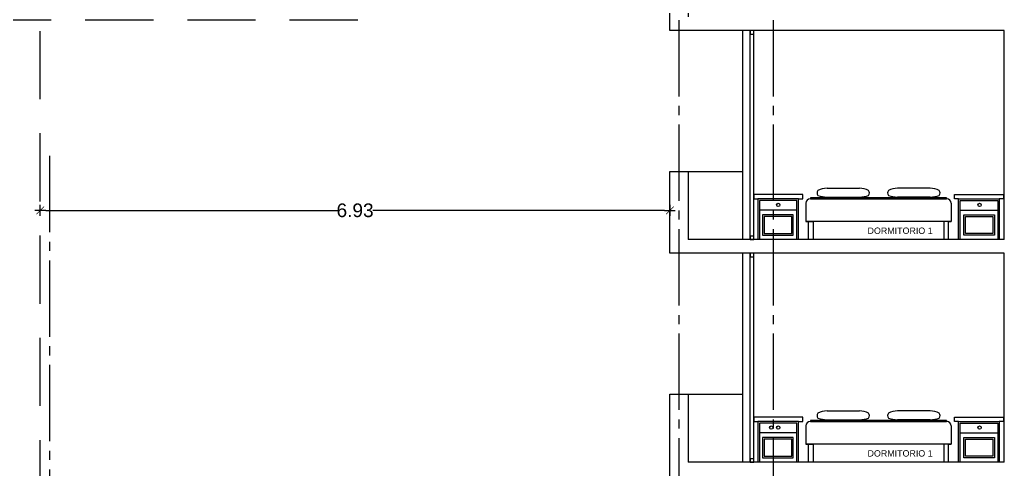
# Model space of a CAD drawing. Header units: millimetres. Extents: x 1217 to 2428, y 234 to 644.
# Drawn here: x 2223.88 to 2234.72, y 382.22 to 387.17 of the extents above; entities that cross this region are included whole.
import ezdxf

# ---------------------------------------------------------------- set-up
doc = ezdxf.new("R2010")
doc.units = ezdxf.units.MM
doc.linetypes.add('ACAD_ISO04W100', pattern=[30, 24, -3, 0, -3])
doc.linetypes.add('HIDDEN', pattern=[0.375, 0.25, -0.125])
doc.layers.get('0').update_dxf_attribs({"lineweight": 5})
for name, color, linetype in [('0.1', 251, 'Continuous'), ('0.2', 2, 'Continuous'), ('0.3', 6, 'Continuous'), ('Ejes', 8, 'Continuous'), ('MURO', 5, 'Continuous'), ('Texto', 1, 'Continuous')]:
    doc.layers.add(name, color=color, linetype=linetype)
doc.styles.add('INTERARQ', font='arial.ttf')
doc.styles.get("Standard").update_dxf_attribs({"font": 'arial.ttf'})
doc.dimstyles.new('ESCALA_1-50', dxfattribs={"dimtxt": 0.15, "dimasz": 0.06, "dimexe": 0.18, "dimexo": 0.0625, "dimgap": 0, "dimtad": 0, "dimtih": 1, "dimtoh": 1, "dimzin": 0, "dimdsep": 46, "dimtxsty": 'INTERARQ', "dimblk": 'DIMTICK', "dimcen": 0, "dimse1": 1, "dimse2": 1, "dimclrd": 256, "dimclre": 1, "dimclrt": 2, "dimadec": 0, "dimazin": 0, "dimtfac": 4.5, "dimtofl": 0, "dimtmove": 2, "dimatfit": 3, "dimldrblk": 'DIMTICK', "dimfxl": 1, "dimtolj": 1, "dimtzin": 0, "dimarcsym": 0})

# ---------------------------------------------------------------- blocks, each defined once
blk = doc.blocks.new('DIMTICK')
at = {"color": 1}
for p, q in [((-1, 0), (1, 0)), ((0, 1), (0, -1))]:
    blk.add_line(p, q, dxfattribs=at)
at = {"color": 3, "const_width": 0.141}
blk.add_lwpolyline([(0.71, 0.71), (-0.71, -0.71)], dxfattribs=at)
blk = doc.blocks.new('*D1712')
at = {"layer": '0.1', "lineweight": -2, "ltscale": 3, "transparency": 16777216}
for p, q in [((2223.413, 387.111), (2223.413, 381.748)), ((2223.413, 376.231), (2223.413, 381.594))]:
    blk.add_line(p, q, dxfattribs=at)
at = {"layer": 'Defpoints', "color": 0, "ltscale": 3, "transparency": 16777216}
for p in [(2224.257, 387.171, 0), (2223.413, 376.171), (2224.264, 376.171, 0)]:
    blk.add_point(p, dxfattribs=at)
at = {"layer": '0.1', "lineweight": -2, "ltscale": 3, "transparency": 16777216, "xscale": 0.06, "yscale": 0.06, "zscale": 0.06}
for p, rotation in [((2223.413, 387.171), 90), ((2223.413, 376.171), 270)]:
    blk.add_blockref('DIMTICK', p, dxfattribs=dict(at, rotation=rotation))
at = {"layer": '0.1', "color": 2, "ltscale": 3, "transparency": 16777216, "insert": (2223.413, 381.671), "char_height": 0.15, "attachment_point": 5, "style": 'INTERARQ'}
blk.add_mtext('\\A1;11.00', dxfattribs=at)
blk = doc.blocks.new('*D1721')
at = {"layer": '0.1', "lineweight": -2, "ltscale": 3, "transparency": 16777216}
for p, q in [((2224.164, 385.073), (2227.375, 385.073)), ((2230.976, 385.073), (2227.765, 385.073))]:
    blk.add_line(p, q, dxfattribs=at)
at = {"layer": 'Defpoints', "color": 0, "ltscale": 3, "transparency": 16777216}
for p in [(2224.104, 385.073), (2224.104, 384.83, 0), (2231.036, 384.601, 0)]:
    blk.add_point(p, dxfattribs=at)
at = {"layer": '0.1', "lineweight": -2, "ltscale": 3, "transparency": 16777216, "xscale": 0.06, "yscale": 0.06, "zscale": 0.06, "rotation": 180}
blk.add_blockref('DIMTICK', (2224.104, 385.073), dxfattribs=at)
at = {"layer": '0.1', "lineweight": -2, "ltscale": 3, "transparency": 16777216, "xscale": 0.06, "yscale": 0.06, "zscale": 0.06}
blk.add_blockref('DIMTICK', (2231.036, 385.073), dxfattribs=at)
at = {"layer": '0.1', "color": 2, "ltscale": 3, "transparency": 16777216, "insert": (2227.57, 385.073), "char_height": 0.15, "attachment_point": 5, "style": 'INTERARQ'}
blk.add_mtext('\\A1;6.93', dxfattribs=at)

msp = doc.modelspace()

# ---------------------------------------------------------------- linework, layer by layer
at = {"layer": '0.1', "linetype": 'ByBlock'}
for p, q in [((2234.08371, 385.21099, 0), (2232.58369, 385.21099, 0)), ((2232.5837, 385.20099, 0), (2234.08372, 385.20099, 0)), ((2232.53371, 385.15099, 0), (2232.53371, 384.95099, 0)), ((2234.13371, 385.15099, 0), (2234.13371, 384.95099, 0)), ((2234.13371, 384.95099, 0), (2232.53371, 384.95099, 0)), ((2232.53371, 384.95099, 0), (2232.61371, 384.95099, 0)), ((2232.56371, 384.95099, 0), (2232.53371, 384.95099, 0)), ((2232.56371, 384.75099, 0), (2232.56371, 384.95099, 0)), ((2232.61371, 384.95099, 0), (2232.61371, 384.75099, 0)), ((2234.13371, 384.95099, 0), (2234.05371, 384.95099, 0)), ((2234.10371, 384.95099, 0), (2234.13371, 384.95099, 0)), ((2234.10371, 384.75099, 0), (2234.10371, 384.95099, 0)), ((2234.08371, 382.76099, 0), (2232.58369, 382.76099, 0)), ((2232.5837, 382.75099, 0), (2234.08372, 382.75099, 0)), ((2232.53371, 382.70099, 0), (2232.53371, 382.50099, 0)), ((2234.13371, 382.70099, 0), (2234.13371, 382.50099, 0)), ((2234.13371, 382.50099, 0), (2232.53371, 382.50099, 0)), ((2232.53371, 382.50099, 0), (2232.61371, 382.50099, 0)), ((2232.56371, 382.50099, 0), (2232.53371, 382.50099, 0)), ((2232.56371, 382.30099, 0), (2232.56371, 382.50099, 0)), ((2232.61371, 382.50099, 0), (2232.61371, 382.30099, 0)), ((2234.13371, 382.50099, 0), (2234.05371, 382.50099, 0)), ((2234.10371, 382.50099, 0), (2234.13371, 382.50099, 0)), ((2234.10371, 382.30099, 0), (2234.10371, 382.50099, 0))]:
    msp.add_line(p, q, dxfattribs=at)
at = {"layer": '0.1'}
for p, q in [((2234.05371, 384.95099, 0), (2234.05371, 384.75099, 0)), ((2234.05371, 382.50099, 0), (2234.05371, 382.30099, 0))]:
    msp.add_line(p, q, dxfattribs=at)
at = {"layer": '0.1', "ltscale": 3, "elevation": 0}
for points in [[(2231.83808, 384.75099), (2231.83808, 387.05099)], [(2231.23608, 385.50099), (2231.83808, 385.50099)], [(2231.83808, 382.30099), (2231.83808, 384.60099)], [(2231.23608, 383.05099), (2231.83808, 383.05099)]]:
    msp.add_lwpolyline(points, dxfattribs=at)
at = {"layer": '0.1', "elevation": 0}
for points in [[(2232.76626, 385.31687), (2233.12371, 385.31687)], [(2233.90115, 385.31687), (2233.54371, 385.31687)], [(2232.76626, 385.21948), (2233.12371, 385.21948)], [(2233.90115, 385.21948), (2233.54371, 385.21948)], [(2232.76626, 382.86687), (2233.12371, 382.86687)], [(2233.90115, 382.86687), (2233.54371, 382.86687)], [(2232.76626, 382.76948), (2233.12371, 382.76948)], [(2233.90115, 382.76948), (2233.54371, 382.76948)]]:
    msp.add_lwpolyline(points, dxfattribs=at)
at = {"layer": '0.1', "linetype": 'ByBlock', "elevation": 0}
for points in [[(2232.45389, 385.20099), (2232.49889, 385.20099), (2232.49889, 385.24599), (2232.00389, 385.24599), (2231.95889, 385.24599), (2231.95889, 385.20099), (2232.00389, 385.20099)], [(2232.45389, 384.75099), (2232.45389, 385.20099), (2232.00389, 385.20099), (2232.00389, 384.75099)], [(2232.58369, 385.21099), (2232.58371, 385.20099)], [(2234.08371, 385.21099), (2234.08369, 385.20099)], [(2234.21353, 385.20099), (2234.16853, 385.20099), (2234.16853, 385.24599), (2234.66353, 385.24599), (2234.70853, 385.24599), (2234.70853, 385.20099), (2234.66353, 385.20099)], [(2234.21353, 384.75099), (2234.21353, 385.20099), (2234.66353, 385.20099), (2234.66353, 384.75099)], [(2232.43589, 384.75099), (2232.43589, 385.18299), (2232.02189, 385.18299), (2232.02189, 384.75099)], [(2234.23153, 384.75099), (2234.23153, 385.18299), (2234.64553, 385.18299), (2234.64553, 384.75099)], [(2232.43589, 385.07609), (2232.02189, 385.07609)], [(2234.23153, 385.07609), (2234.64553, 385.07609)], [(2232.45389, 382.75099), (2232.49889, 382.75099), (2232.49889, 382.79599), (2232.00389, 382.79599), (2231.95889, 382.79599), (2231.95889, 382.75099), (2232.00389, 382.75099)], [(2232.45389, 382.30099), (2232.45389, 382.75099), (2232.00389, 382.75099), (2232.00389, 382.30099)], [(2232.43589, 382.30099), (2232.43589, 382.73299), (2232.02189, 382.73299), (2232.02189, 382.30099)], [(2232.58369, 382.76099), (2232.58371, 382.75099)], [(2234.08371, 382.76099), (2234.08369, 382.75099)], [(2234.21353, 382.75099), (2234.16853, 382.75099), (2234.16853, 382.79599), (2234.66353, 382.79599), (2234.70853, 382.79599), (2234.70853, 382.75099), (2234.66353, 382.75099)], [(2234.21353, 382.30099), (2234.21353, 382.75099), (2234.66353, 382.75099), (2234.66353, 382.30099)], [(2234.23153, 382.30099), (2234.23153, 382.73299), (2234.64553, 382.73299), (2234.64553, 382.30099)], [(2232.43589, 382.62609), (2232.02189, 382.62609)], [(2234.23153, 382.62609), (2234.64553, 382.62609)]]:
    msp.add_lwpolyline(points, dxfattribs=at)
for points in [[(2232.39529, 385.02376), (2232.05605, 385.02376), (2232.05605, 384.799), (2232.39529, 384.799)], [(2232.37729, 385.00576), (2232.07405, 385.00576), (2232.07405, 384.817), (2232.37729, 384.817)], [(2234.27213, 385.02376), (2234.61137, 385.02376), (2234.61137, 384.799), (2234.27213, 384.799)], [(2234.29013, 385.00576), (2234.59337, 385.00576), (2234.59337, 384.817), (2234.29013, 384.817)], [(2232.39529, 382.57376), (2232.05605, 382.57376), (2232.05605, 382.349), (2232.39529, 382.349)], [(2232.37729, 382.55576), (2232.07405, 382.55576), (2232.07405, 382.367), (2232.37729, 382.367)], [(2234.27213, 382.57376), (2234.61137, 382.57376), (2234.61137, 382.349), (2234.27213, 382.349)], [(2234.29013, 382.55576), (2234.59337, 382.55576), (2234.59337, 382.367), (2234.29013, 382.367)]]:
    msp.add_lwpolyline(points, close=True, dxfattribs=at)
at = {"layer": '0.1', "linetype": 'ByBlock'}
for centre in [(2232.22889, 385.13356, 0), (2234.44614, 385.13344, 0), (2232.15282, 382.68356, 0), (2232.22889, 382.68356, 0), (2234.44614, 382.68343, 0)]:
    msp.add_circle(centre, 0.01818, dxfattribs=at)
for centre, radius, start, end in [((2232.76626, 385.10621, 0), 0.21066, 90, 118.635178), ((2232.58371, 385.15099, 0), 0.05, 90, 180), ((2232.69972, 385.26456, 0), 0.04346, 142.358497, 217.641503), ((2232.76626, 385.50371, 0), 0.28423, 249.195199, 270), ((2234.08371, 385.15099, 0), 0.05, 0, 90), ((2232.69972, 382.81456, 0), 0.04346, 142.358497, 217.641503), ((2232.76626, 382.65621, 0), 0.21066, 90, 118.635178), ((2232.58371, 382.70099, 0), 0.05, 90, 180), ((2232.76626, 383.05371, 0), 0.28423, 249.195199, 270), ((2234.08371, 382.70099, 0), 0.05, 0, 90)]:
    msp.add_arc(centre, radius, start, end, dxfattribs=at)
at = {"layer": '0.1'}
for centre, radius, start, end in [((2233.12371, 385.10621, 0), 0.21066, 61.364822, 90), ((2233.54371, 385.10621, 0), 0.21066, 90, 118.635178), ((2233.90115, 385.10621, 0), 0.21066, 61.364822, 90), ((2233.12371, 385.50371, 0), 0.28423, 270, 290.804801), ((2233.19025, 385.26456, 0), 0.04346, 322.358497, 37.641503), ((2233.47717, 385.26456, 0), 0.04346, 142.358497, 217.641503), ((2233.54371, 385.50371, 0), 0.28423, 249.195199, 270), ((2233.90115, 385.50371, 0), 0.28423, 270, 290.804801), ((2233.96769, 385.26456, 0), 0.04346, 322.358497, 37.641503), ((2233.12371, 382.65621, 0), 0.21066, 61.364822, 90), ((2233.19025, 382.81456, 0), 0.04346, 322.358497, 37.641503), ((2233.47717, 382.81456, 0), 0.04346, 142.358497, 217.641503), ((2233.54371, 382.65621, 0), 0.21066, 90, 118.635178), ((2233.90115, 382.65621, 0), 0.21066, 61.364822, 90), ((2233.96769, 382.81456, 0), 0.04346, 322.358497, 37.641503), ((2233.12371, 383.05371, 0), 0.28423, 270, 290.804801), ((2233.54371, 383.05371, 0), 0.28423, 249.195199, 270), ((2233.90115, 383.05371, 0), 0.28423, 270, 290.804801)]:
    msp.add_arc(centre, radius, start, end, dxfattribs=at)
at = {"layer": '0.2', "linetype": 'HIDDEN', "ltscale": 3, "elevation": 0}
for points in [[(2224.10384, 376.17099), (2224.10385, 397.02716)], [(2222.34941, 387.17099), (2227.6738, 387.17099)]]:
    msp.add_lwpolyline(points, dxfattribs=at)
at = {"layer": '0.2', "ltscale": 3, "elevation": 0}
for points in [[(2231.92092, 384.75099), (2231.92092, 387.05099)], [(2231.96092, 384.75099), (2231.96092, 387.05099)], [(2231.92092, 382.30099), (2231.92092, 384.60099)], [(2231.96092, 382.30099), (2231.96092, 384.60099)]]:
    msp.add_lwpolyline(points, dxfattribs=at)
at = {"layer": '0.3', "elevation": 0}
for points in [[(2231.92092, 387.01099), (2231.96092, 387.01099), (2231.96092, 387.05099), (2231.92092, 387.05099), (2231.92092, 387.01099)], [(2231.92092, 387.01099), (2231.96092, 387.01099), (2231.96092, 387.05099), (2231.92092, 387.05099), (2231.92092, 387.01099)], [(2231.92092, 384.75099), (2231.96092, 384.75099), (2231.96092, 384.79099), (2231.92092, 384.79099), (2231.92092, 384.75099)], [(2231.92092, 384.75099), (2231.96092, 384.75099), (2231.96092, 384.79099), (2231.92092, 384.79099), (2231.92092, 384.75099)], [(2231.92092, 384.56099), (2231.96092, 384.56099), (2231.96092, 384.60099), (2231.92092, 384.60099), (2231.92092, 384.56099)], [(2231.92092, 384.56099), (2231.96092, 384.56099), (2231.96092, 384.60099), (2231.92092, 384.60099), (2231.92092, 384.56099)], [(2231.92092, 382.30099), (2231.96092, 382.30099), (2231.96092, 382.34099), (2231.92092, 382.34099), (2231.92092, 382.30099)], [(2231.92092, 382.30099), (2231.96092, 382.30099), (2231.96092, 382.34099), (2231.92092, 382.34099), (2231.92092, 382.30099)]]:
    msp.add_lwpolyline(points, dxfattribs=at)
at = {"layer": 'Ejes', "linetype": 'ACAD_ISO04W100', "ltscale": 0.035, "elevation": 0}
for points in [[(2231.13608, 400.96664), (2231.13608, 371.9866)], [(2232.17399, 400.96664), (2232.17399, 371.9866)], [(2224.20384, 385.67305), (2224.20385, 371.9866)]]:
    msp.add_lwpolyline(points, dxfattribs=at)
at = {"layer": 'MURO', "ltscale": 3, "elevation": 0}
for points in [[(2231.03608, 387.05099), (2231.03608, 387.95099), (2231.23608, 387.95099), (2231.23608, 387.20099)], [(2234.71853, 387.05099), (2231.03608, 387.05099)], [(2234.71853, 387.05099), (2231.6449, 387.05099)], [(2234.71853, 384.75099), (2234.71853, 387.05099)], [(2231.03608, 384.60099), (2231.03608, 385.50099), (2231.23608, 385.50099), (2231.23608, 384.75099)], [(2234.71853, 384.75099), (2231.23608, 384.75099)], [(2234.71853, 384.60099), (2231.03608, 384.60099)], [(2234.71853, 384.60099), (2231.6449, 384.60099)], [(2234.71853, 382.30099), (2234.71853, 384.60099)], [(2231.03608, 382.15099), (2231.03608, 383.05099), (2231.23608, 383.05099), (2231.23608, 382.30099)], [(2234.71853, 382.30099), (2231.23608, 382.30099)]]:
    msp.add_lwpolyline(points, dxfattribs=at)

# ---------------------------------------------------------------- texts
at = {"layer": 'Texto', "char_height": 0.07, "width": 1.0578524, "attachment_point": 5}
for insert in [(2233.57106, 384.84882, 0), (2233.57106, 382.39882, 0)]:
    msp.add_mtext('DORMITORIO 1', dxfattribs=dict(at, insert=insert))

# ---------------------------------------------------------------- dimensions: what is measured, and where the dimension line sits
at = {"layer": '0.1', "ltscale": 3}
dim = msp.add_linear_dim(base=(2223.41308, 376.17099, 0), p1=(2224.25694, 387.17099, 0), p2=(2224.26388, 376.17099, 0), angle=90, dimstyle='ESCALA_1-50', dxfattribs=at)
dim.commit()
dim.dimension.update_dxf_attribs({"geometry": '*D1712', "text_midpoint": (2223.41308, 381.67099, 0)})
dim = msp.add_linear_dim(base=(2224.10385, 385.07277, 0), p1=(2231.03608, 384.60099, 0), p2=(2224.10385, 384.82966, 0), dimstyle='ESCALA_1-50', dxfattribs=at)
dim.commit()
dim.dimension.update_dxf_attribs({"geometry": '*D1721', "text_midpoint": (2227.56996, 385.07277, 0)})

doc.saveas('drawing.dxf')
